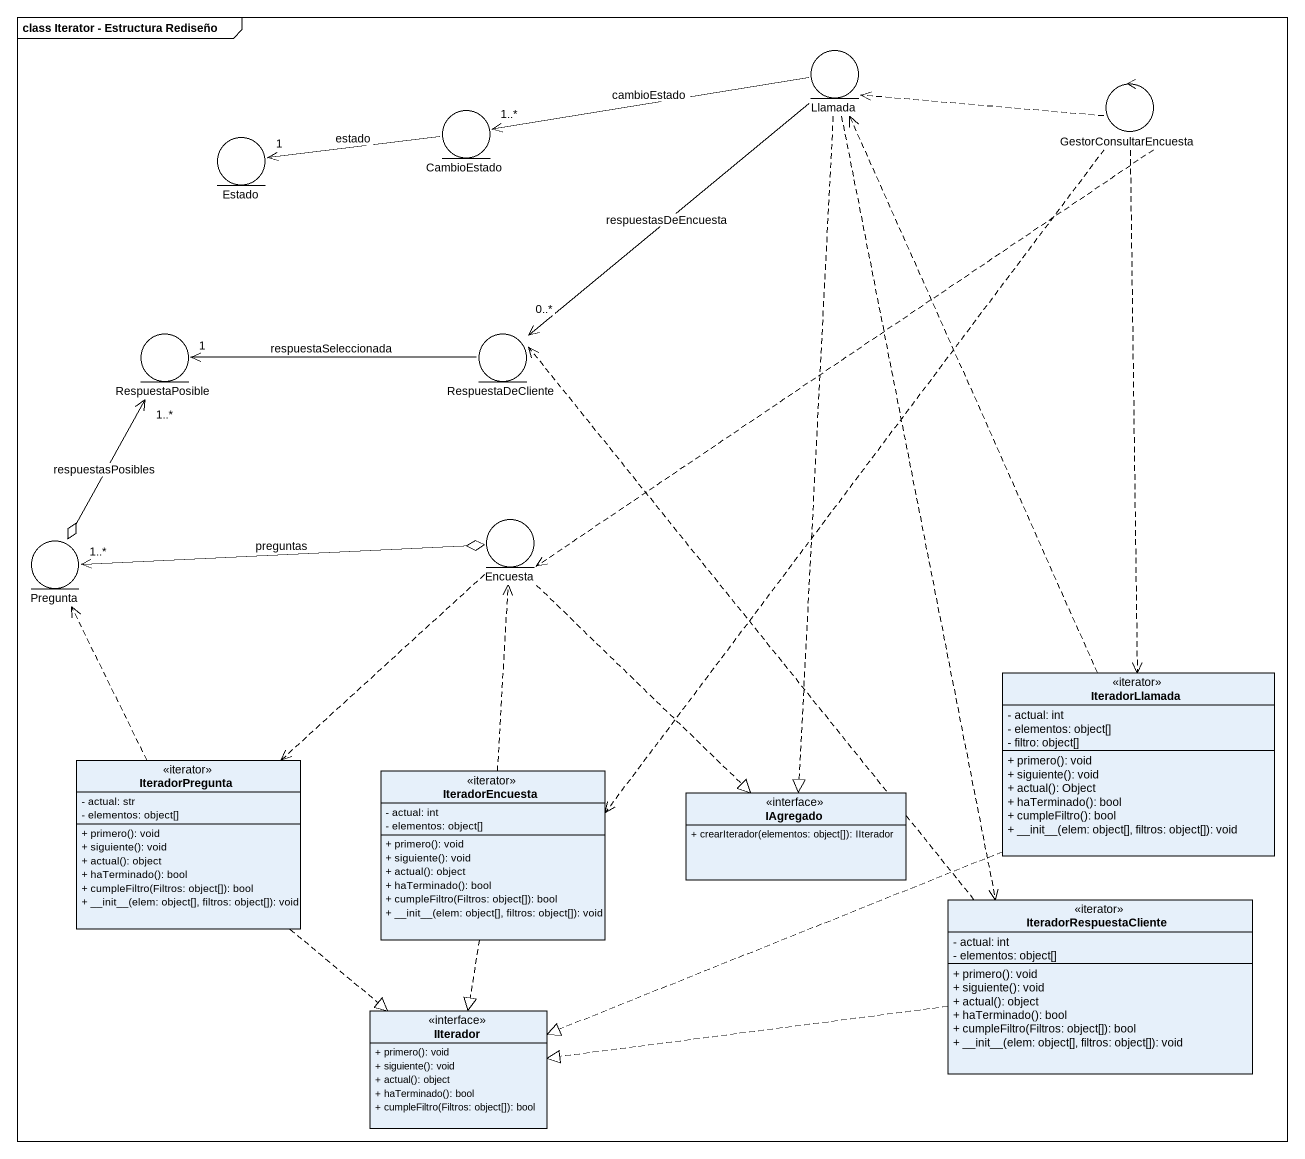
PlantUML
@startuml
mainframe class Iterator - Estructura Rediseño
allowmixing
hide circle
hide empty members
skinparam classAttributeIconSize 0
entity Llamada
entity CambioEstado
control GestorConsultarEncuesta
entity Estado
entity RespuestaPosible
entity RespuestaDeCliente
entity Pregunta
entity Encuesta
class IteradorLlamada <<iterator>> {
  - actual: int
  - elementos: object[]
  - filtro: object[]
  + primero(): void
  + siguiente(): void
  + actual(): Object
  + haTerminado(): bool
  + cumpleFiltro(): bool
  + ~__init~__(elem: object[], filtros: object[]): void
}
class IteradorPregunta <<iterator>> {
  - actual: str
  - elementos: object[]
  + primero(): void
  + siguiente(): void
  + actual(): object
  + haTerminado(): bool
  + cumpleFiltro(Filtros: object[]): bool
  + ~__init~__(elem: object[], filtros: object[]): void
}
class IteradorEncuesta <<iterator>> {
  - actual: int
  - elementos: object[]
  + primero(): void
  + siguiente(): void
  + actual(): object
  + haTerminado(): bool
  + cumpleFiltro(Filtros: object[]): bool
  + ~__init~__(elem: object[], filtros: object[]): void
}
class IAgregado <<interface>> {
  + crearIterador(elementos: object[]): IIterador
}
class IteradorRespuestaCliente <<iterator>> {
  - actual: int
  - elementos: object[]
  + primero(): void
  + siguiente(): void
  + actual(): object
  + haTerminado(): bool
  + cumpleFiltro(Filtros: object[]): bool
  + ~__init~__(elem: object[], filtros: object[]): void
}
class IIterador <<interface>> {
  + primero(): void
  + siguiente(): void
  + actual(): object
  + haTerminado(): bool
  + cumpleFiltro(Filtros: object[]): bool
}
Llamada -left-> "1..*" CambioEstado : cambioEstado
Llamada -left-> "0..*" RespuestaDeCliente : respuestasDeEncuesta
Llamada ..|> IAgregado
Llamada ..> IteradorRespuestaCliente
CambioEstado -left-> "1" Estado : estado
GestorConsultarEncuesta .left.> Llamada
GestorConsultarEncuesta .left.> Encuesta
GestorConsultarEncuesta ..> IteradorLlamada
GestorConsultarEncuesta ..> IteradorEncuesta
RespuestaPosible "1..*" <--o Pregunta : respuestasPosibles
RespuestaDeCliente -left-> "1" RespuestaPosible : respuestaSeleccionada
Pregunta "1..*" <-right-o Encuesta : preguntas
Encuesta ..> IteradorPregunta
Encuesta ..|> IAgregado
IteradorLlamada .up.> Llamada
IteradorLlamada .left.|> IIterador
IteradorPregunta .up.> Pregunta
IteradorPregunta ..|> IIterador
IteradorEncuesta .up.> Encuesta
IteradorEncuesta ..|> IIterador
IteradorRespuestaCliente .up.> RespuestaDeCliente
IteradorRespuestaCliente .left.|> IIterador
@enduml
